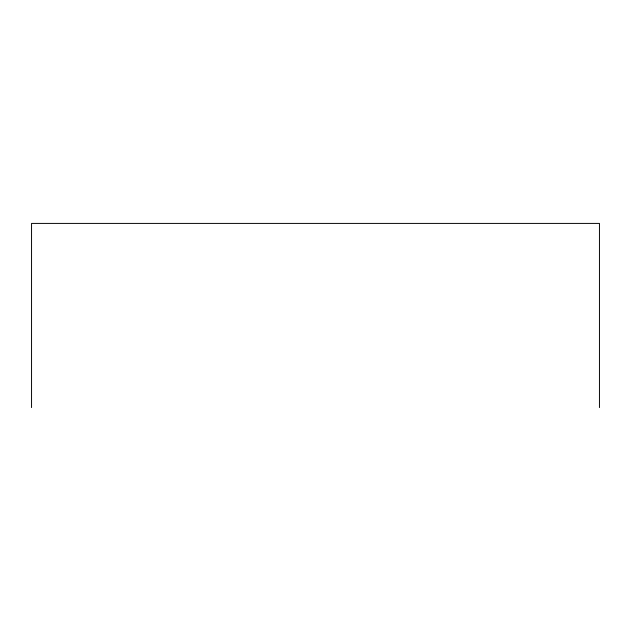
<?xml version="1.0" encoding="UTF-8"?>
<svg xmlns="http://www.w3.org/2000/svg" width="631" height="631" viewBox="0 0 631 631"><rect width="100%" height="100%" fill="white"/><g stroke="black" fill="none" stroke-linecap="round" stroke-linejoin="round"><path stroke-width="0.95" d="M599.45 407.587L599.45 223.413L31.55 223.413L31.55 407.587"/></g></svg>
